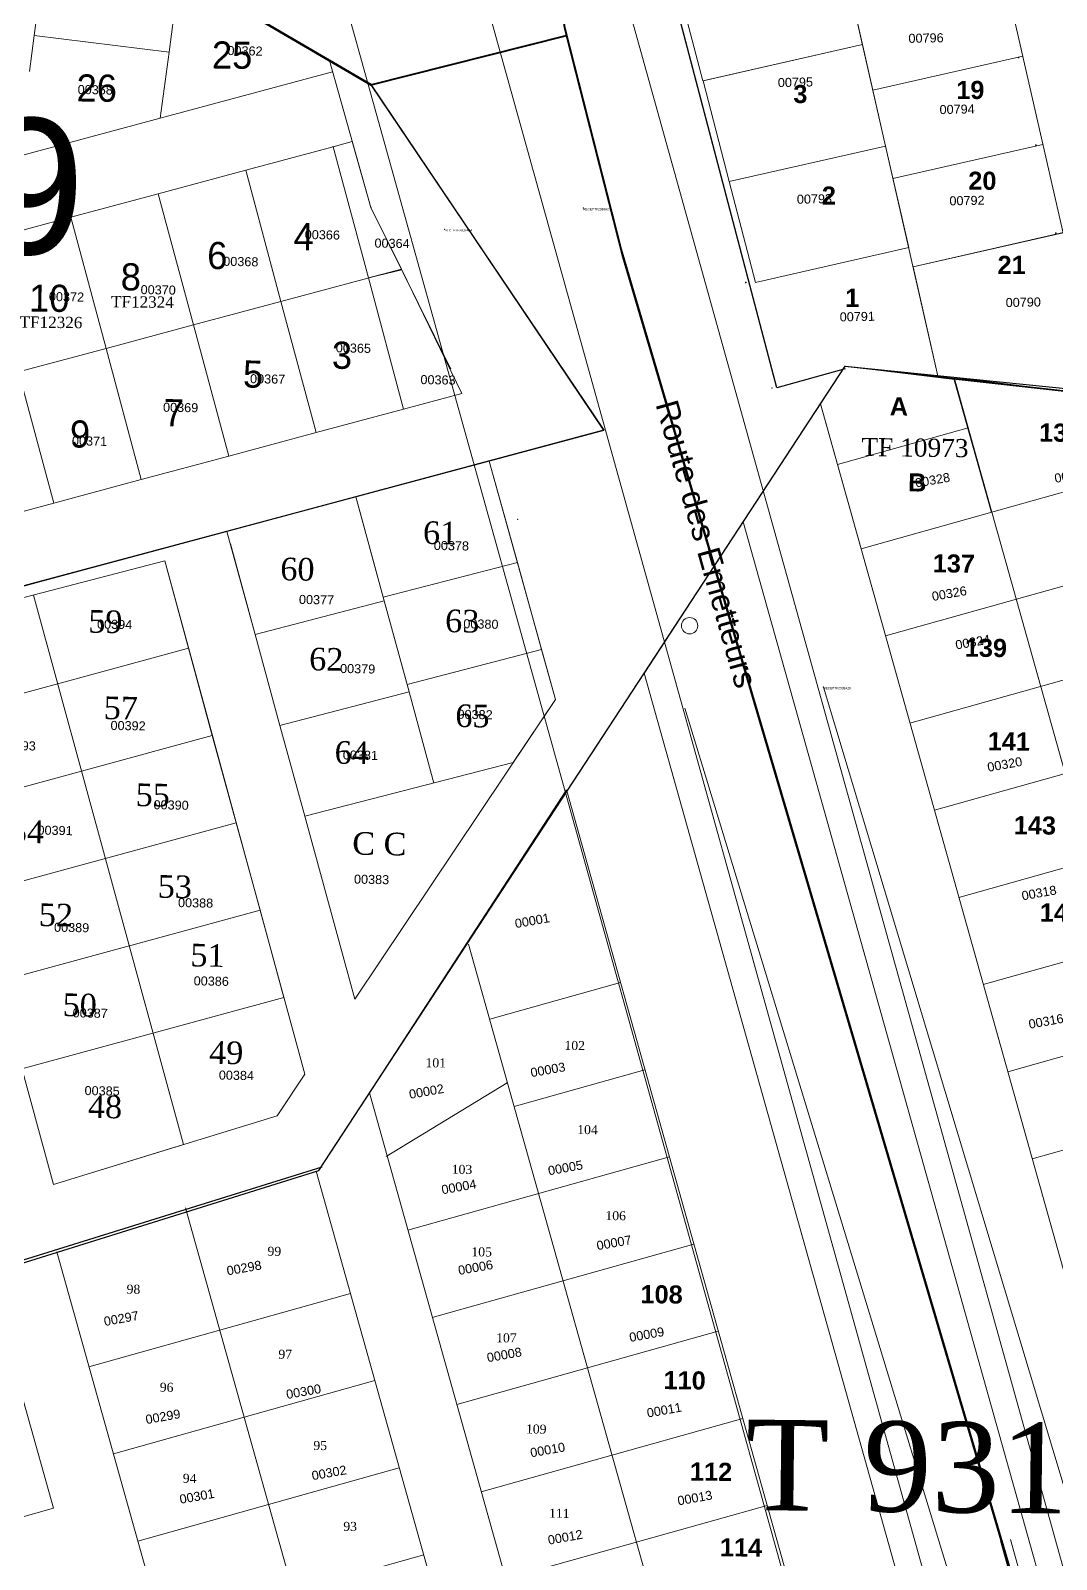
# Model space of a CAD drawing. Header units: metres. Extents: x 251686 to 255059, y 1627526 to 1631912.
# Drawn here: x 253562.6 to 253675.9, y 1630543.6 to 1630712.5 of the extents above; entities that cross this region are included whole.
import ezdxf
from ezdxf.enums import TextEntityAlignment as Align

# ---------------------------------------------------------------- set-up
doc = ezdxf.new("R2010")
doc.units = ezdxf.units.M
doc.header["$MEASUREMENT"] = 0
for name, color, linetype in [('A_revoir_niveau_0', 7, 'Continuous'), ('limites_parcelles', 7, 'Continuous'), ('limites_sections', 7, 'Continuous'), ('limites_tf', 7, 'Continuous'), ('numero_lot', 7, 'Continuous'), ('numero_parcelle', 7, 'Continuous'), ('toponymie', 7, 'Continuous')]:
    doc.layers.add(name, color=color, linetype=linetype)
doc.layers.add('Lignes HT Vectorisées', color=6, linetype='Continuous', lineweight=0, true_color=0xff00ff)
for name, color, linetype, lineweight in [('LimiteTF', 4, 'Continuous', 13), ('Nom_rues', 7, 'Continuous', 0), ('Numero Titre Foncier', 4, 'Continuous', 0), ('Numero_TF', 7, 'Continuous', 0), ('TITRE FONCIER', 7, 'Continuous', 0), ('TopoAlt', 3, 'Continuous', 0), ('TopoMat', 4, 'Continuous', 0)]:
    doc.layers.add(name, color=color, linetype=linetype, lineweight=lineweight)
doc.styles.get("Standard").update_dxf_attribs({"font": 'txt.shx'})
doc.styles.add('Style-Arial', font='arial.ttf')
doc.styles.add('Style-ENGINEERING', font='ENGINEERING.shx')
doc.styles.add('Style-FANCY', font='times.ttf')
doc.styles.add('Style-Times New Roman', font='times.ttf')
doc.styles.add('style1', font='')
doc.styles.get('style1').set_extended_font_data('Times New Roman', bold=True)

# ---------------------------------------------------------------- blocks, each defined once
blk = doc.blocks.new('TCPOINT_108')
at = {"color": 0}
blk.add_point((0, 0), dxfattribs=at)
at = {"layer": 'TopoAlt'}
blk.add_attdef('ALT', text='', height=0.00762, dxfattribs=at).set_placement((0.00254, -0.00254), align=Align.TOP_LEFT)
at = {"layer": 'TopoMat'}
blk.add_attdef('MAT', (0.00254, 0.00254), '', height=0.01524, dxfattribs=at)
blk = doc.blocks.new('TCPOINT_108_1')
at = {"color": 0, "lineweight": -2}
blk.add_point((0, 0), dxfattribs=at)
at = {"layer": 'TopoAlt', "lineweight": -2}
blk.add_attdef('ALT', text='', height=0.00762, dxfattribs=at).set_placement((0.00254, -0.00254), align=Align.TOP_LEFT)
at = {"layer": 'TopoMat', "lineweight": -2}
blk.add_attdef('MAT', (0.00254, 0.00254), '', height=0.01524, dxfattribs=at)
blk = doc.blocks.new('*U84')
at = {"layer": 'LimiteTF', "color": 5, "linetype": 'Continuous', "lineweight": 30}
for p, q in [((-156.564134, -139.325031), (-170.544134, -86.095031)), ((-149.024134, -137.225031), (-156.564134, -139.325031)), ((-149.024134, -136.935031), (-84.974134, -144.115031))]:
    blk.add_line(p, q, dxfattribs=at)

msp = doc.modelspace()

# ---------------------------------------------------------------- linework, layer by layer
at = {"layer": 'A_revoir_niveau_0', "color": 80, "linetype": 'Continuous', "lineweight": 0}
for p, q in [((253650.18538, 1630640.016051), (253678.26538, 1630546.704051)), ((253634.86838, 1630637.677051), (253665.29938, 1630537.903051))]:
    msp.add_line(p, q, dxfattribs=at)
at = {"layer": 'A_revoir_niveau_0', "color": 7, "linetype": 'Continuous', "lineweight": 0}
for p, q in [((253669.761, 1630545.695), (253710.374, 1630400.166)), ((253670.860255, 1630545.832426), (253711.473255, 1630400.303426))]:
    msp.add_line(p, q, dxfattribs=at)
at = {"layer": 'A_revoir_niveau_0', "color": 80, "linetype": 'Continuous', "lineweight": 13}
for p in [(253623.652, 1630692.934), (253608.335, 1630690.595)]:
    msp.add_point(p, dxfattribs=at)
at = {"layer": 'Lignes HT Vectorisées', "color": 5, "flags": 128}
msp.add_lwpolyline([(253756.669149, 1629670.287472), (253861.621399, 1629827.964829), (253775.882942, 1630131.985118), (253683.847384, 1630461.074745), (253586.374624, 1630811.106198), (253617.63126, 1631056.920646), (253648.501603, 1631303.479896), (253822.386232, 1631416.29853), (253967.163614, 1631512.857485)], dxfattribs=at)
at = {"layer": 'limites_parcelles', "color": 7, "linetype": 'Continuous', "lineweight": 0}
for p, q in [((253653.576619, 1630791.637619), (253680.762688, 1630672.158151)), ((253639.178743, 1630778.287014), (253662.872678, 1630674.231817)), ((253564.667605, 1630724.382728), (253563.004638, 1630711.997586)), ((253579.068459, 1630718.90667), (253577.895081, 1630710.165087)), ((253579.068459, 1630718.90667), (253595.614817, 1630709.224032)), ((253563.004638, 1630711.997586), (253562.471714, 1630708.028573)), ((253563.004638, 1630711.997586), (253577.895081, 1630710.165087)), ((253577.895081, 1630710.165087), (253576.912327, 1630702.849668)), ((253595.614817, 1630709.224032), (253600.195752, 1630693.007866)), ((253595.614817, 1630709.224032), (253600.186274, 1630706.548559)), ((253655.650284, 1630705.94905), (253672.22746, 1630709.722009)), ((253595.96867, 1630707.97142), (253576.912327, 1630702.849668)), ((253600.186274, 1630706.548559), (253625.919584, 1630668.388811)), ((253576.912605, 1630702.851737), (253561.209774, 1630698.630123)), ((253596.019087, 1630699.701424), (253586.361208, 1630697.10595)), ((253599.912732, 1630685.214999), (253596.018531, 1630699.701274)), ((253598.143598, 1630700.272335), (253596.019087, 1630699.701424)), ((253596.791801, 1630699.909072), (253596.019087, 1630699.701424)), ((253597.042196, 1630699.97636), (253596.791801, 1630699.909072)), ((253639.77714, 1630695.853399), (253657.05395, 1630699.785556)), ((253657.857815, 1630696.194625), (253674.434991, 1630699.967584)), ((253586.361208, 1630697.10595), (253576.703588, 1630694.510546)), ((253590.25545, 1630682.61952), (253586.361208, 1630697.10595)), ((253576.703588, 1630694.510546), (253567.045968, 1630691.915142)), ((253580.597872, 1630680.023961), (253576.703588, 1630694.510546)), ((253578.133609, 1630694.894852), (253578.053249, 1630694.873256)), ((253600.195752, 1630693.007866), (253609.004605, 1630675.212163)), ((253567.045968, 1630691.915142), (253557.389278, 1630689.319988)), ((253570.940294, 1630677.428402), (253567.045968, 1630691.915142)), ((253660.091442, 1630686.44606), (253676.668617, 1630690.219019)), ((253603.567058, 1630686.197132), (253590.25545, 1630682.61952)), ((253603.806363, 1630670.730844), (253599.912732, 1630685.214999)), ((253590.25545, 1630682.61952), (253580.597872, 1630680.023961)), ((253594.149123, 1630668.13521), (253590.25545, 1630682.61952)), ((253580.597872, 1630680.023961), (253570.940294, 1630677.428402)), ((253584.491586, 1630665.539496), (253580.597872, 1630680.023961)), ((253570.940294, 1630677.428402), (253561.283646, 1630674.833093)), ((253574.83405, 1630662.943782), (253570.940294, 1630677.428402)), ((253565.177443, 1630660.348318), (253561.283646, 1630674.833093)), ((253664.614975, 1630674.19834), (253680.750979, 1630672.209612)), ((253664.646844, 1630673.942797, -0.000013), (253668.75732, 1630659.301101, -0.000013)), ((253664.65746, 1630674.044189), (253695.790531, 1630563.052248)), ((253610.228026, 1630672.455677), (253603.806363, 1630670.730844)), ((253603.807179, 1630670.731064), (253594.149123, 1630668.13521)), ((253650.289886, 1630669.72742), (253681.348626, 1630559.001347)), ((253594.149123, 1630668.13521), (253584.491586, 1630665.539496)), ((253595.089207, 1630668.387882), (253595.066785, 1630668.381856)), ((253625.91923, 1630668.388716), (253613.512878, 1630665.054584)), ((253584.491586, 1630665.539496), (253574.83405, 1630662.943782)), ((253613.512878, 1630665.054584), (253567.812692, 1630652.772936)), ((253574.83405, 1630662.943782), (253565.177443, 1630660.348318)), ((253683.225723, 1630663.38733), (253654.341229, 1630655.285305)), ((253565.177443, 1630660.348318), (253555.519907, 1630657.752604)), ((253685.926463, 1630653.758934), (253657.041968, 1630645.656909)), ((253567.812692, 1630652.772936), (253474.610891, 1630627.725517)), ((253688.627203, 1630644.130538), (253659.742708, 1630636.028513)), ((253691.327942, 1630634.502143), (253662.443448, 1630626.400118)), ((253592.891488, 1630625.748589), (253615.918707, 1630631.66408)), ((253594.426761, 1630586.600801), (253621.788932, 1630628.668747)), ((253621.823751, 1630628.544618), (253652.072786, 1630520.706796)), ((253694.028682, 1630624.873747), (253665.144188, 1630616.771722)), ((253696.729422, 1630615.245351), (253667.844927, 1630607.143326)), ((253610.990017, 1630611.624979), (253637.627868, 1630516.654653)), ((253613.32205, 1630603.310723), (253627.765525, 1630607.362188)), ((253699.430162, 1630605.616955), (253670.545667, 1630597.51493)), ((253616.022689, 1630593.682299), (253630.466332, 1630597.733811)), ((253615.255211, 1630596.287196), (253601.878462, 1630588.147584)), ((253702.130901, 1630595.98856), (253673.246407, 1630587.886535)), ((253600.025817, 1630595.172562), (253623.185232, 1630512.603695)), ((253604.27958, 1630580.002333), (253633.167139, 1630588.105434)), ((253594.145864, 1630586.51364), (253615.482342, 1630510.442997)), ((253579.703214, 1630582.462731), (253596.988867, 1630520.834437)), ((253565.485239, 1630577.607308), (253586.598092, 1630502.340824)), ((253606.980387, 1630570.373956), (253635.867946, 1630578.477057)), ((253557.841798, 1630575.231558), (253565.120096, 1630549.28457)), ((253569.042848, 1630564.925274), (253597.927098, 1630573.027447)), ((253609.681194, 1630560.745579), (253638.568752, 1630568.84868)), ((253571.743654, 1630555.296897), (253600.627905, 1630563.399071)), ((253612.382001, 1630551.117202), (253641.269559, 1630559.220303)), ((253574.444461, 1630545.66852), (253603.328711, 1630553.770694)), ((253536.075054, 1630541.137294), (253565.120168, 1630549.284591)), ((253615.082807, 1630541.488825), (253643.970366, 1630549.591926)), ((253577.145268, 1630536.040143), (253606.029518, 1630544.142317))]:
    msp.add_line(p, q, dxfattribs=at)
at = {"layer": 'limites_parcelles', "color": 7, "lineweight": 0, "flags": 128}
msp.add_lwpolyline([(253761.441639, 1630127.929408), (253669.399425, 1630457.042785), (253571.924424, 1630807.082271), (253571.51908, 1630809.029393), (253571.374904, 1630811.013026), (253571.494427, 1630812.998296), (253602.749246, 1631058.798456), (253633.6178, 1631305.343416), (253634.165779, 1631307.894016), (253635.14739, 1631310.311098), (253636.532942, 1631312.521547), (253638.280524, 1631314.458505), (253640.337273, 1631316.063379), (253814.14227, 1631428.830345), (253814.14227, 1631428.830345), (253950.854808, 1631520.01047), (253983.472344, 1631505.704533), (253830.629866, 1631403.767217), (253662.51866, 1631294.693741), (253632.51326, 1631055.042836), (253601.636463, 1630812.215479), (253698.295348, 1630465.106707), (253790.324263, 1630136.040833)], dxfattribs=at)
at = {"layer": 'limites_parcelles', "color": 7, "linetype": 'Continuous', "lineweight": 0, "flags": 128}
for points in [[(253596.019087, 1630699.701424), (253598.14359, 1630700.272366), (253600.195752, 1630693.007866), (253603.567058, 1630686.197132), (253599.912732, 1630685.214999), (253596.019087, 1630699.701424)], [(253652.57738, 1630675.466051), (253664.67738, 1630673.976051), (253666.17738, 1630668.646051), (253651.72738, 1630664.596051), (253649.84738, 1630671.296051), (253652.57738, 1630675.466051)]]:
    msp.add_lwpolyline(points, close=True, dxfattribs=at)
for points in [[(253664.614975, 1630674.19834), (253668.78738, 1630659.336051), (253654.33738, 1630655.286051), (253649.84738, 1630671.296051), (253652.57738, 1630675.466051)], [(253620.5901, 1630638.645326), (253613.251118, 1630664.984238)], [(253613.702958, 1630663.405266), (253616.37742, 1630653.790317)], [(253613.702958, 1630663.405266), (253616.37742, 1630653.790317), (253619.051882, 1630644.175367)], [(253598.521489, 1630661.025739), (253601.554231, 1630649.930059), (253604.185505, 1630640.303201)], [(253598.922957, 1630659.556917), (253601.554231, 1630649.930059), (253604.185505, 1630640.303201)], [(253598.922957, 1630659.556917), (253598.922957, 1630659.556917)], [(253584.297198, 1630657.203047), (253587.410072, 1630645.813294), (253590.15188, 1630635.781242), (253592.893688, 1630625.74919), (253592.892702, 1630625.752797)], [(253584.668264, 1630655.845345), (253587.410072, 1630645.813294), (253590.15188, 1630635.781242), (253592.893688, 1630625.74919), (253592.892702, 1630625.752797)], [(253548.386403, 1630646.402644), (253565.138186, 1630585.051063), (253589.834539, 1630592.651194), (253592.91488, 1630597.228122), (253577.412611, 1630653.957201)], [(253577.412611, 1630653.957201), (253580.048639, 1630644.310909), (253582.670035, 1630634.66063), (253585.309832, 1630625.015368), (253587.949629, 1630615.370107), (253590.589425, 1630605.724845)], [(253565.138186, 1630585.051063), (253579.484196, 1630589.465948), (253562.904506, 1630650.179835)], [(253548.387546, 1630646.398457), (253551.108496, 1630636.433273), (253553.742524, 1630626.786434), (253556.376551, 1630617.139595), (253559.010579, 1630607.492756), (253561.644606, 1630597.845918), (253590.589425, 1630605.724845), (253587.949629, 1630615.370107), (253559.010579, 1630607.492756), (253556.376551, 1630617.139595), (253585.309832, 1630625.015368), (253582.670035, 1630634.66063), (253553.742524, 1630626.786434), (253551.108496, 1630636.433273), (253580.048639, 1630644.310909)], [(253619.051882, 1630644.175367), (253620.5901, 1630638.645326), (253598.420304, 1630605.513284)], [(253604.185505, 1630640.303201), (253607.158226, 1630629.413589)], [(253620.5901, 1630638.645326), (253615.918707, 1630631.66408)], [(253598.420304, 1630605.513284), (253592.892702, 1630625.752797)]]:
    msp.add_lwpolyline(points, dxfattribs=at)
at = {"layer": 'limites_parcelles', "color": 7, "linetype": 'Continuous', "lineweight": 0}
msp.add_circle((253635.403518, 1630646.790045), 0.899998, dxfattribs=at)
msp.add_circle((253635.403518, 1630646.790045), 0.899998, dxfattribs=at)
for p in [(253596.019087, 1630699.701424), (253596.019087, 1630699.701424), (253600.195752, 1630693.007866), (253609.004605, 1630675.212163), (253616.404226, 1630658.540095), (253650.18538, 1630640.016051)]:
    msp.add_point(p, dxfattribs=at)
for points in [[(253636.869027, 1630706.987012), (253654.500646, 1630710.999928), (253651.926831, 1630722.302017), (253633.959877, 1630718.124654)], [(253636.886424, 1630706.99098), (253639.77714, 1630695.853399), (253657.05395, 1630699.785556), (253654.500646, 1630710.999928)], [(253639.77714, 1630695.853399), (253642.666695, 1630684.714597), (253659.607774, 1630688.571306), (253657.05395, 1630699.785556)], [(253660.091442, 1630686.44606), (253676.653936, 1630690.215662), (253680.750999, 1630672.20961), (253662.871518, 1630674.22321)], [(253599.912732, 1630685.214999), (253603.601792, 1630686.12696), (253610.228026, 1630672.455677), (253603.807179, 1630670.731064)], [(253548.387546, 1630646.398457), (253577.412893, 1630653.956169), (253580.048639, 1630644.310909), (253551.108496, 1630636.433273)], [(253601.554231, 1630649.930059), (253616.37742, 1630653.790317), (253619.049408, 1630644.174723), (253604.183393, 1630640.302651)], [(253587.409339, 1630645.813093), (253601.664942, 1630649.525009), (253604.404657, 1630639.492401), (253590.15188, 1630635.781242)]]:
    msp.add_3dface(points, dxfattribs=at)
at = {"layer": 'limites_sections', "color": 112, "linetype": 'Continuous', "lineweight": 40, "flags": 128}
for points in [[(254450.84006, 1630759.175246), (254395.3871, 1630569.1026), (254353.2541, 1630409.5098), (254348.492261, 1630392.388149), (254237.72828, 1630442.844843), (254040.038076, 1630496.898217), (253942.172035, 1630521.14592), (253859.148201, 1630539.484772), (253853.186893, 1630453.726815), (253808.243015, 1630442.914881), (253793.178897, 1630438.29059), (253774.754402, 1630423.155021), (253711.134092, 1630399.982213), (253678.015836, 1630518.052824), (253627.848348, 1630688.389303), (253621.624412, 1630712.828844), (253610.975151, 1630786.918169), (253609.69659, 1630931.397239), (253737.566314, 1630938.284849), (253928.216166, 1630961.492497), (253976.914647, 1630881.792805), (254242.098307, 1630809.467069), (254450.84006, 1630759.175246)], [(253571.047075, 1630723.599568), (253600.186297, 1630706.548526), (253621.817231, 1630711.994443), (253628.041124, 1630687.554872), (253678.208666, 1630517.218459), (253711.262634, 1630399.425895), (253749.054407, 1630241.188111), (253786.719032, 1630083.077529), (253667.019158, 1630061.048467), (253520.677582, 1630008.003458), (253349.874626, 1629905.007271), (253370.894891, 1630071.745612), (253278.664905, 1630062.128606), (253271.082561, 1630189.80614), (253238.792095, 1630544.179111), (253486.322083, 1630710.425653), (253532.904976, 1630728.2652), (253571.047075, 1630723.599568)]]:
    msp.add_lwpolyline(points, close=True, dxfattribs=at)
at = {"layer": 'limites_tf', "color": 1, "linetype": 'Continuous', "lineweight": 30}
for p, q in [((253571.047075, 1630723.599568), (253600.184004, 1630706.547949)), ((253600.184004, 1630706.547949), (253625.917314, 1630668.388201))]:
    msp.add_line(p, q, dxfattribs=at)
at = {"layer": 'limites_tf', "color": 5, "linetype": 'Continuous', "lineweight": 0}
for p, q in [((253630.380883, 1630641.522457, -0.000014), (253641.317297, 1630658.258494, -0.000014)), ((253641.317297, 1630658.258494, -0.000014), (253698.361121, 1630455.010481, -0.000014)), ((253684.765812, 1630447.912908, -0.000014), (253630.377171, 1630641.539893, -0.000014))]:
    msp.add_line(p, q, dxfattribs=at)
at = {"layer": 'limites_tf', "color": 5, "linetype": 'Continuous', "lineweight": 30}
msp.add_line((253594.778443, 1630586.970764), (253494.473, 1630555.746253), dxfattribs=at)
at = {"layer": 'limites_tf', "color": 5, "linetype": 'Continuous', "lineweight": 30, "flags": 128}
for points in [[(253348.384994, 1630574.106811), (253474.586569, 1630627.854036), (253625.91923, 1630668.388716), (253600.220394, 1630706.568603), (253571.098178, 1630723.645473), (253545.684146, 1630746.515332), (253530.705586, 1630748.361158), (253514.741196, 1630740.019882), (253486.385986, 1630710.554647), (253366.391614, 1630627.950623), (253348.053251, 1630608.212178), (253283.214719, 1630550.835318), (253285.130757, 1630548.432351), (253348.384994, 1630574.106811)], [(253532.910374, 1630728.267387), (253571.047075, 1630723.599568), (253600.184004, 1630706.547949), (253625.917314, 1630668.388201), (253474.608621, 1630627.724907), (253348.463873, 1630573.868462), (253276.679123, 1630544.65912), (253348.102606, 1630607.973461), (253366.423838, 1630627.727735), (253486.346416, 1630710.435439), (253532.910374, 1630728.267387)], [(253594.426761, 1630586.600801), (253652.57738, 1630675.466051), (253711.461613, 1630669.490237), (253773.051404, 1630655.133117), (253863.473011, 1630631.515451), (253855.553493, 1630548.171187), (253852.242032, 1630482.492448), (253763.124963, 1630463.616363), (253714.316845, 1630461.398339), (253689.131833, 1630451.507025), (253671.664644, 1630435.308476), (253634.413991, 1630420.999651), (253629.589095, 1630422.456662), (253601.398835, 1630430.946052), (253541.381868, 1630412.047423), (253528.078129, 1630405.334261), (253527.694071, 1630401.34559), (253457.501025, 1630494.253514), (253431.583886, 1630529.165058), (253432.128648, 1630533.353164), (253488.960463, 1630553.633025), (253594.426761, 1630586.600801)]]:
    msp.add_lwpolyline(points, close=True, dxfattribs=at)

# ---------------------------------------------------------------- block references
at = {"layer": 'limites_tf', "color": 5, "linetype": 'Continuous', "lineweight": 30}
msp.add_blockref('*U84', (253801.601514, 1630812.401082), dxfattribs=at)
at = {"layer": 'toponymie', "lineweight": 30, "xscale": 39.374638, "yscale": 39.374638, "zscale": 39.374638}
for p in [(253671.742926, 1630709.554636), (253636.053793, 1630707.17236), (253673.652147, 1630699.874515), (253675.871404, 1630690.146388), (253641.619438, 1630684.706758)]:
    msp.add_blockref('TCPOINT_108', p, dxfattribs=at)
at = {"layer": 'toponymie', "lineweight": 0, "xscale": 39.374638, "yscale": 39.374638, "zscale": 39.374638}
msp.add_blockref('TCPOINT_108_1', (253644.506772, 1630673.070411), dxfattribs=at)

# ---------------------------------------------------------------- texts
at = {"layer": 'limites_parcelles', "color": 7, "linetype": 'Continuous', "lineweight": 0, "style": 'Style-Arial'}
msp.add_text('RECEPTF2938A29', height=0.25, dxfattribs=at).set_placement((253650.18538, 1630640.016051), align=Align.TOP_LEFT)
at = {"layer": 'limites_sections', "color": 7, "linetype": 'Continuous', "lineweight": 0, "insert": (253660.300765, 1630666.460449), "char_height": 2, "attachment_point": 5, "rotation": 359.37002049, "line_spacing_factor": 0.6, "style": 'Style-FANCY'}
msp.add_mtext('TF 10973', dxfattribs=at)
at = {"layer": 'Nom_rues', "color": 7, "linetype": 'Continuous', "lineweight": 0, "style": 'Style-Arial'}
msp.add_text('Route des Emetteurs', height=2.499995, rotation=285.767014, dxfattribs=at).set_placement((253631.620345, 1630671.269816))
at = {"layer": 'Numero Titre Foncier', "color": 4, "linetype": 'Continuous', "lineweight": 0, "insert": (253490.505245, 1630688.330125), "char_height": 14.99997, "attachment_point": 7, "rotation": 359.44771768, "line_spacing_factor": 0.6, "style": 'Style-Arial'}
msp.add_mtext('TF 1039', dxfattribs=at)
at = {"layer": 'numero_lot', "color": 7, "linetype": 'Continuous', "lineweight": 13, "style": 'Style-ENGINEERING'}
for s, p in [('25', (253584.865576, 1630709.835227)), ('26', (253569.90963, 1630706.191635)), ('4', (253592.773361, 1630689.779269)), ('6', (253583.227141, 1630687.693196)), ('8', (253573.677684, 1630685.336141)), ('10', (253564.667761, 1630682.972886)), ('3', (253597.002213, 1630676.672923)), ('5', (253587.183548, 1630674.590476)), ('7', (253578.432146, 1630670.319644)), ('9', (253568.066031, 1630667.969462))]:
    msp.add_text(s, height=2.999994, rotation=359.4477, dxfattribs=at).set_placement(p, align=Align.MIDDLE_CENTER)
at = {"layer": 'numero_lot', "color": 7, "linetype": 'Continuous', "lineweight": 30, "style": 'Style-FANCY'}
for s, p in [('102', (253622.712877, 1630600.415216)), ('101', (253607.36128, 1630598.500751)), ('104', (253624.124791, 1630591.119665)), ('103', (253610.26007, 1630586.726803)), ('106', (253627.237811, 1630581.61602)), ('99', (253589.530539, 1630577.674719)), ('105', (253612.431038, 1630577.612293)), ('98', (253573.964711, 1630573.489951)), ('107', (253615.165572, 1630568.11281)), ('97', (253590.730305, 1630566.29823)), ('96', (253577.630885, 1630562.654506)), ('109', (253618.461588, 1630558.038988)), ('95', (253594.59405, 1630556.218165)), ('94', (253580.169928, 1630552.589007)), ('111', (253621.00896, 1630548.730952)), ('93', (253597.90256, 1630547.280535))]:
    msp.add_text(s, height=1, rotation=359.37, dxfattribs=at).set_placement(p, align=Align.MIDDLE_CENTER)
at = {"layer": 'numero_lot', "color": 7, "linetype": 'Continuous', "lineweight": 0, "char_height": 2, "attachment_point": 7, "line_spacing_factor": 0.72, "style": 'style1'}
for s, insert in [('\\fArial|b1|i0|c00|p39;3', (253646.866522, 1630704.50527)), ('\\fArial|b1|i0|c00|p39;19', (253664.862654, 1630704.954358)), ('\\fArial|b1|i0|c00|p39;20', (253666.19307, 1630694.9239)), ('\\fArial|b1|i0|c00|p39;2', (253650.012913, 1630693.318123)), ('\\fArial|b1|i0|c00|p39;21', (253669.422051, 1630685.658911)), ('\\fArial|b1|i0|c00|p39;1', (253652.586453, 1630682.017254))]:
    msp.add_mtext(s, dxfattribs=dict(at, insert=insert))
at = {"layer": 'numero_lot', "color": 7, "linetype": 'Continuous', "lineweight": 30, "char_height": 2, "attachment_point": 7, "rotation": 359.37002049, "line_spacing_factor": 0.72, "style": 'style1'}
for s, insert in [('\\fArial|b1|i0|c00|p39;A', (253657.506733, 1630670.034718)), ('\\fArial|b1|i0|c00|p39;136', (253674.003729, 1630667.113671)), ('\\fArial|b1|i0|c00|p39;B', (253659.532729, 1630661.630257)), ('\\fArial|b1|i0|c00|p39;137', (253662.252254, 1630652.659993)), ('\\fArial|b1|i0|c00|p39;139', (253665.793153, 1630643.341031)), ('\\fArial|b1|i0|c00|p39;141', (253668.329594, 1630633.038826)), ('\\fArial|b1|i0|c00|p39;143', (253671.208142, 1630623.727148)), ('\\fArial|b1|i0|c00|p39;145', (253674.083046, 1630614.08408)), ('\\fArial|b1|i0|c00|p39;108', (253629.970178, 1630571.91955)), ('\\fArial|b1|i0|c00|p39;110', (253632.515469, 1630562.422148)), ('\\fArial|b1|i0|c00|p39;112', (253635.432998, 1630552.352488)), ('\\fArial|b1|i0|c00|p39;114', (253638.747755, 1630543.982955))]:
    msp.add_mtext(s, dxfattribs=dict(at, insert=insert))
at = {"layer": 'numero_lot', "color": 7, "lineweight": 13, "char_height": 2.499995, "attachment_point": 1, "rotation": 359.00002359}
for s, insert, width in [('\\fTimes New Roman|b0|i0|c00|p23;61', (253605.980465, 1630658.341084), 17.708565), ('\\fTimes New Roman|b0|i0|c00|p23;61', (253605.980465, 1630658.341084), 17.708565), ('\\fTimes New Roman|b0|i0|c00|p23;60', (253590.215265, 1630654.322504), 17.708565), ('\\fTimes New Roman|b0|i0|c00|p23;60', (253590.215265, 1630654.322504), 17.708565), ('\\fTimes New Roman|b0|i0|c00|p23;59', (253569.000766, 1630648.531958), 17.708565), ('\\fTimes New Roman|b0|i0|c00|p23;63', (253608.426285, 1630648.590499), 17.708565), ('\\fTimes New Roman|b0|i0|c00|p23;63', (253608.426285, 1630648.590499), 17.708565), ('\\fTimes New Roman|b0|i0|c00|p23;62', (253593.40468, 1630644.372015), 17.708565), ('\\fTimes New Roman|b0|i0|c00|p23;62', (253593.40468, 1630644.372015), 17.708565), ('\\fTimes New Roman|b0|i0|c00|p23;57', (253570.702286, 1630638.980896), 17.708565), ('\\fTimes New Roman|b0|i0|c00|p23;65', (253609.551287, 1630638.116056), 17.708565), ('\\fTimes New Roman|b0|i0|c00|p23;65', (253609.551287, 1630638.116056), 17.708565), ('\\fTimes New Roman|b0|i0|c00|p23;64', (253596.213979, 1630634.054901), 17.708565), ('\\fTimes New Roman|b0|i0|c00|p23;64', (253596.213979, 1630634.054901), 17.708565), ('\\fTimes New Roman|b0|i0|c00|p23;55', (253574.231967, 1630629.372961), 17.708565), ('\\fTimes New Roman|b0|i0|c00|p23;54', (253560.334775, 1630625.321381), 17.708565), ('\\fTimes New Roman|b0|i0|c00|p23;C C', (253598.163329, 1630624.008713), 15.08317), ('\\fTimes New Roman|b0|i0|c00|p23;53', (253576.670918, 1630619.248843), 17.708565), ('\\fTimes New Roman|b0|i0|c00|p23;52', (253563.537223, 1630616.117577), 17.708565), ('\\fTimes New Roman|b0|i0|c00|p23;51', (253580.275644, 1630611.661267), 17.708565), ('\\fTimes New Roman|b0|i0|c00|p23;50', (253566.166412, 1630606.177062), 17.708565), ('\\fTimes New Roman|b0|i0|c00|p23;49', (253582.350653, 1630600.904327), 17.708565), ('\\fTimes New Roman|b0|i0|c00|p23;48', (253568.959419, 1630594.926592), 17.708565)]:
    msp.add_mtext(s, dxfattribs=dict(at, insert=insert, width=width))
at = {"layer": 'numero_lot', "color": 7, "lineweight": 0, "insert": (253598.163329, 1630624.008713), "char_height": 2.499995, "width": 15.08317, "attachment_point": 1, "rotation": 359.00002359}
msp.add_mtext('\\fTimes New Roman|b0|i0|c00|p23;C C', dxfattribs=at)
at = {"layer": 'numero_parcelle', "color": 5, "lineweight": 0, "style": 'Style-Arial'}
for s, rotation, p in [('00362', 359, (253584.356797, 1630710.84094)), ('00796', 1.13223, (253659.571605, 1630712.180369)), ('00358', 359, (253567.811048, 1630706.537417)), ('00795', 1.13223, (253645.139004, 1630707.296059)), ('00794', 1.13223, (253663.004355, 1630704.310634)), ('00793', 1.13223, (253647.240659, 1630694.404375)), ('00792', 1.13223, (253664.096865, 1630694.227292)), ('00366', 359, (253592.89653, 1630690.51456)), ('00364', 359, (253600.601597, 1630689.572625)), ('00368', 359, (253583.894107, 1630687.557276)), ('00370', 359, (253574.766294, 1630684.43156)), ('00372', 359, (253564.635265, 1630683.666382)), ('00790', 1.13223, (253670.310584, 1630682.991037)), ('00791', 1.13223, (253651.977754, 1630681.40507)), ('00365', 359, (253596.327504, 1630677.996985)), ('00367', 359, (253586.856184, 1630674.58649)), ('00363', 359, (253605.678055, 1630674.48865)), ('00369', 359, (253577.245338, 1630671.435562)), ('00371', 359, (253567.180551, 1630667.725425)), ('00378', 359, (253607.155339, 1630656.165035)), ('00377', 359, (253592.258047, 1630650.201086)), ('00394', 359, (253569.955259, 1630647.476206)), ('00380', 359, (253610.416077, 1630647.512219)), ('00379', 359, (253596.800342, 1630642.568792)), ('00382', 359, (253609.770977, 1630637.514554)), ('00392', 359, (253571.440516, 1630636.280657)), ('00393', 359, (253559.301061, 1630634.070224)), ('00381', 359, (253597.104354, 1630633.025568)), ('00390', 359, (253576.195134, 1630627.517656)), ('00391', 359, (253563.373045, 1630624.713556)), ('00383', 359, (253598.336732, 1630619.295199)), ('00388', 359, (253578.897155, 1630616.704589)), ('00389', 359, (253565.202555, 1630613.983006)), ('00386', 359, (253580.628649, 1630608.061644)), ('00387', 359, (253567.255993, 1630604.526999)), ('00384', 359, (253583.404922, 1630597.651003)), ('00385', 359, (253568.573807, 1630595.939467))]:
    msp.add_text(s, height=1, rotation=rotation, dxfattribs=at).set_placement(p, align=Align.TOP_LEFT)
at = {"layer": 'numero_parcelle', "color": 5, "lineweight": 30, "style": 'Style-Arial'}
for s, p in [('00328', (253660.24153, 1630663.033528, -0.000014)), ('00327', (253675.626985, 1630663.547746, -0.000014)), ('00326', (253662.087511, 1630650.501455, -0.000014)), ('00324', (253664.686455, 1630645.13809, -0.000014)), ('00320', (253668.216676, 1630631.627616, -0.000014)), ('00318', (253672.006714, 1630617.424608, -0.000014)), ('00001', (253616.019757, 1630614.355455, -0.000014)), ('00316', (253672.777954, 1630603.242501, -0.000014)), ('00003', (253617.747683, 1630597.890832, -0.000014)), ('00002', (253604.331679, 1630595.493291, -0.000014)), ('00005', (253619.684195, 1630587.054624, -0.000014)), ('00004', (253607.91577, 1630584.951518, -0.000014)), ('00007', (253625.049819, 1630578.775969, -0.000014)), ('00298', (253584.187654, 1630575.993637, -0.000014)), ('00006', (253609.750866, 1630576.04193, -0.000014)), ('00297', (253570.612819, 1630570.407503, -0.000014)), ('00009', (253628.664059, 1630568.639971, -0.000014)), ('00008', (253612.931197, 1630566.400374, -0.000014)), ('00300', (253590.756902, 1630562.338939, -0.000014)), ('00011', (253630.600777, 1630560.287317, -0.000014)), ('00299', (253575.222581, 1630559.562839, -0.000014)), ('00010', (253617.718194, 1630555.892948, -0.000014)), ('00302', (253593.57557, 1630553.36203, -0.000014)), ('00301', (253578.982723, 1630550.754178, -0.000014)), ('00013', (253633.985734, 1630550.581713, -0.000014)), ('00012', (253619.665434, 1630546.243191, -0.000014))]:
    msp.add_text(s, height=1, rotation=10.13223, dxfattribs=at).set_placement(p, align=Align.TOP_LEFT)
at = {"layer": 'numero_tf', "color": 4, "linetype": 'Continuous', "lineweight": 0, "style": 'Style-FANCY'}
for s, p in [('TF12324', (253574.959974, 1630682.562465)), ('TF12326', (253564.859629, 1630680.314914, -0.000017))]:
    msp.add_text(s, height=1.249998, rotation=359.4477, dxfattribs=at).set_placement(p, align=Align.MIDDLE_CENTER)
at = {"layer": 'TITRE FONCIER', "color": 2, "linetype": 'Continuous', "lineweight": 0, "style": 'Style-Times New Roman'}
msp.add_text('T 931', height=10.000002, rotation=359.37, dxfattribs=at).set_placement((253659.421513, 1630553.894903), align=Align.MIDDLE_CENTER)
at = {"layer": 'toponymie', "color": 80, "linetype": 'Continuous', "lineweight": 13, "style": 'Style-Arial'}
for s, p in [('RECEPTF2938A27', (253623.652, 1630692.934)), ('RECEPTF2938A24', (253608.335, 1630690.595))]:
    msp.add_text(s, height=0.25, dxfattribs=at).set_placement(p, align=Align.TOP_LEFT)

doc.saveas('drawing.dxf')
